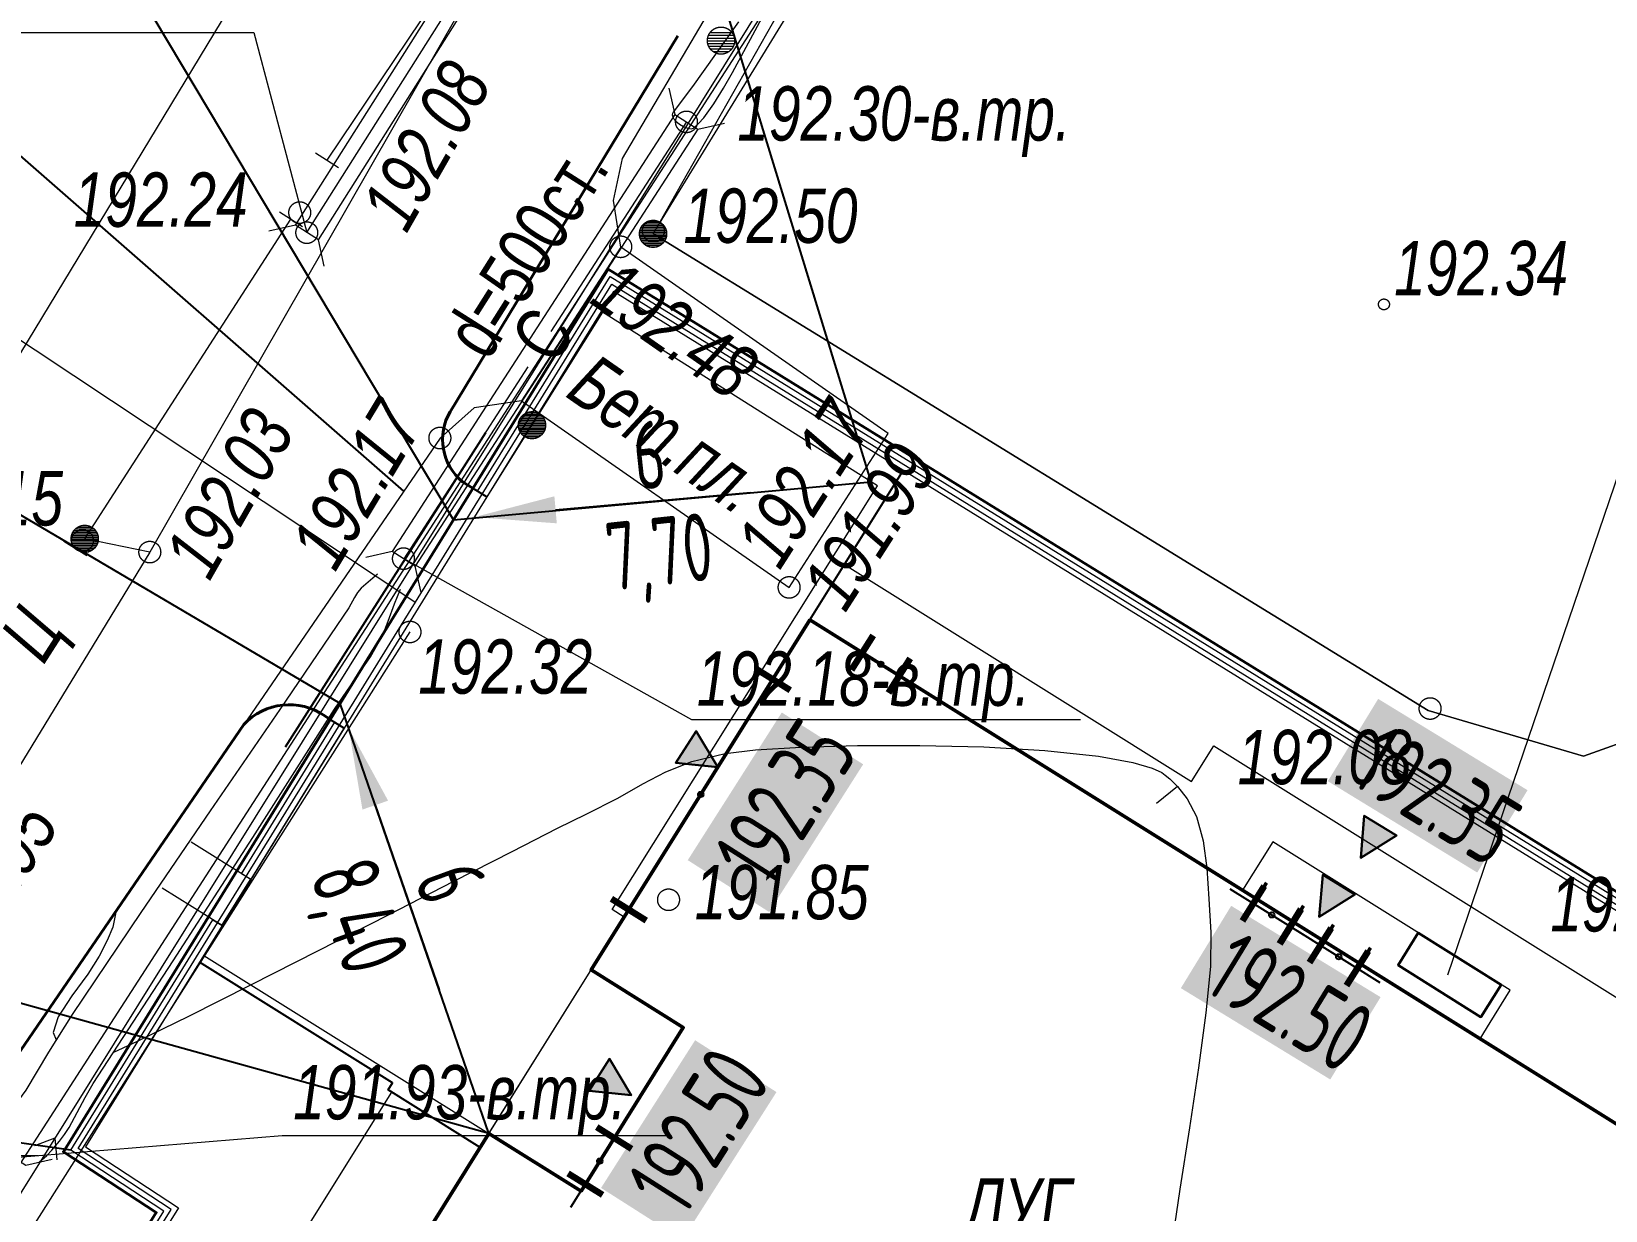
# Model space of a CAD drawing. Header units: millimetres. Extents: x -38151500 to -27467627, y -20617104 to -20349562.
# Drawn here: x -36488416 to -36459438, y -20483831 to -20462126 of the extents above; entities that cross this region are included whole.
import ezdxf
from ezdxf.xclip import XClip

# ---------------------------------------------------------------- set-up
doc = ezdxf.new("R2010")
doc.units = ezdxf.units.MM
doc.header["$MEASUREMENT"] = 0
doc.header["$XCLIPFRAME"] = 0
doc.layers.add('!!! ПОДОСНОВА', color=7, linetype='Continuous')
for name, color, linetype, lineweight in [('Новый_0-Жирная_Ном._пера__7', 7, 'Continuous', 25), ('Новый_0_Ном._пера__7', 7, 'Continuous', 25), ('Новый_Defpoints_Ном._пера__16', 16, 'Continuous', 20), ('Новый_Defpoints_Ном._пера__7', 7, 'Continuous', 25), ('Новый_ГП_БК_15.30_Ном._пера__206', 206, 'Continuous', 25), ('Новый_ГП_Верт_отметки_Ном._пера__1', 1, 'Continuous', 40), ('Новый_ГП_Верт_отметки_Ном._пера__11', 255, 'Continuous', 40), ('Новый_ГП_Верт_отметки_Ном._пера__7', 7, 'Continuous', 25), ('Новый_ГП_Верт_уклон_Ном._пера__7', 7, 'Continuous', 25), ('Новый_ГП_Вспомогат_Ном._пера__7', 7, 'Continuous', 25), ('Новый_ГП_Граница участка_Ном._пера__1', 1, 'Continuous', 40), ('Новый_ГП_Дороги_проезды_Ном._пера__16', 16, 'Continuous', 20), ('Новый_ГП_Здание сооружение_Ном._пера__22', 22, 'Continuous', 50), ('Новый_ГП_Оборудование_Ном._пера__5', 5, 'Continuous', 30), ('Новый_ГП_Ограждение_Ном._пера__152', 152, 'Continuous', 18), ('Новый_ГП_Текст_Ном._пера__250', 7, 'Continuous', 20), ('Новый_ГТ-сооружение_ ограждение_Ном._пера__19', 7, 'Continuous', 90), ('Чертеж_1_Новофедоровское_снт 28_07$0$tp_Дороги_Ном._пера__253', 252, 'Continuous', 18), ('Чертеж_1_Новофедоровское_снт 28_07$0$tp_отметки_новые_Ном._пера__253', 252, 'Continuous', 18), ('Чертеж_1_Новофедоровское_снт 28_07$0$tp_растительность_Ном._пера__253', 252, 'Continuous', 18), ('Чертеж_1_Новофедоровское_снт 28_07$0$tp_трубы под дорогой_Ном._пера__253', 252, 'Continuous', 18), ('Чертеж_1_Новофедоровское_снт 28_07$0$U_ТЕКСТ_БЕЛЫЙ_Ном._пера__253', 252, 'Continuous', 18), ('Чертеж_1_Новый_ГП_Топография_Ном._пера__253', 252, 'Continuous', 18), ('Чертеж_1_Новый_Новофедоровское_снт 28_07$0$tp_Дороги_Ном._пера__253', 252, 'Continuous', 18), ('Чертеж_1_Новый_Новофедоровское_снт 28_07$0$tp_канавы_Ном._пера__253', 252, 'Continuous', 18), ('Чертеж_1_Новый_Новофедоровское_снт 28_07$0$tp_ЛЭП нн_Ном._пера__253', 252, 'Continuous', 18), ('Чертеж_1_Новый_Новофедоровское_снт 28_07$0$tp_ЛЭП нн_Ном._пера__7', 7, 'Continuous', 18), ('Чертеж_1_Новый_Новофедоровское_снт 28_07$0$tp_Ограждения ДЕР_Ном._пера__253', 252, 'Continuous', 18), ('Чертеж_1_Новый_Новофедоровское_снт 28_07$0$tp_Ограждения мет_Ном._пера__253', 252, 'Continuous', 18), ('Чертеж_1_Новый_Новофедоровское_снт 28_07$0$tp_Ограждения рабица_Ном._пера__253', 252, 'Continuous', 18), ('Чертеж_1_Новый_Новофедоровское_снт 28_07$0$tp_Ограждения_Ном._пера__253', 252, 'Continuous', 18), ('Чертеж_1_Новый_Новофедоровское_снт 28_07$0$tp_Ограждения_Ном._пера__7', 7, 'Continuous', 18), ('Чертеж_1_Новый_Новофедоровское_снт 28_07$0$tp_отметки_новые_Ном._пера__253', 252, 'Continuous', 18), ('Чертеж_1_Новый_Новофедоровское_снт 28_07$0$tp_отметки_новые_Ном._пера__7', 7, 'Continuous', 18), ('Чертеж_1_Новый_Новофедоровское_снт 28_07$0$tp_рельеф_Ном._пера__253', 252, 'Continuous', 18), ('Чертеж_1_Новый_Новофедоровское_снт 28_07$0$tp_сооружения_Ном._пера__7', 7, 'Continuous', 18), ('Чертеж_1_Новый_Новофедоровское_снт 28_07$0$tp_трубы под дорогой_Ном._пера__253', 252, 'Continuous', 18), ('Чертеж_1_Новый_Новофедоровское_снт 28_07$0$U_Водосток_Ном._пера__253', 252, 'Continuous', 18), ('Чертеж_1_Новый_Новофедоровское_снт 28_07$0$U_Газопровод_Ном._пера__253', 252, 'Continuous', 18)]:
    doc.layers.add(name, color=color, linetype=linetype, lineweight=lineweight)
for name, color, linetype, lineweight, true_color in [('Новый_ГП_Верт_отметки_Ном._пера__254', 7, 'Continuous', 40, 0xcccccc), ('Новый_ГП_Дороги_проезды_Ном._пера__251', 7, 'Continuous', 40, 0x656565), ('Новый_ГП_Тротуар_Дорожки_Ном._пера__24', 7, 'Continuous', 20, 0x4f1400)]:
    doc.layers.add(name, color=color, linetype=linetype, lineweight=lineweight, true_color=true_color)
doc.styles.add('РЎР“Р•РќР•Р\xa0РР\xa0_РЎРўРР›Р¬_1', font='arial.ttf', dxfattribs={"width": 0.75})
doc.styles.add('РЎР“Р•РќР•Р\xa0РР\xa0_РЎРўРР›Р¬_3', font='arial.ttf', dxfattribs={"width": 0.749999})
doc.styles.add('РЎР“Р•РќР•Р\xa0РР\xa0_РЎРўРР›Р¬_6', font='', dxfattribs={"width": 0.8})
doc.styles.get('РЎР“Р•РќР•Р\xa0РР\xa0_РЎРўРР›Р¬_6').set_extended_font_data('GOST_type_A')

# ---------------------------------------------------------------- blocks, each defined once
blk = doc.blocks.new('Чертеж_2_1', base_point=(1613432, 0))
at = {"layer": 'Чертеж_1_Новый_ГП_Топография_Ном._пера__253', "color": 252, "lineweight": 18, "flags": 128}
for points in [[(-36508768, -20517064), (-36508728, -20517000), (-36498241, -20499900), (-36472071, -20516708), (-36460510, -20500671), (-36450594, -20487867), (-36452348, -20480650), (-36454353, -20473503), (-36459846, -20475465), (-36462701, -20474628), (-36476972, -20465849), (-36467023, -20449640), (-36474632, -20444942), (-36515663, -20512686)], [(-36477798, -20466500), (-36458398, -20478480), (-36455928, -20474480), (-36451488, -20486530), (-36461218, -20500140), (-36460358, -20500700), (-36471718, -20516190), (-36472048, -20516730), (-36472318, -20516560), (-36496798, -20500980), (-36486118, -20483870), (-36487828, -20482750)]]:
    blk.add_lwpolyline(points, close=True, dxfattribs=at)
at = {"layer": 'Чертеж_1_Новый_Новофедоровское_снт 28_07$0$tp_Дороги_Ном._пера__253', "color": 252, "lineweight": 18, "flags": 128}
for points in [[(-36477567, -20466094), (-36477701, -20465239), (-36477535, -20464466), (-36474925, -20460039), (-36462620, -20440842), (-36459557, -20437186), (-36457824, -20435998), (-36455708, -20435528), (-36454696, -20435446), (-36452705, -20435694), (-36450595, -20436711), (-36449795, -20437573)], [(-36475035, -20451967), (-36474202, -20452488), (-36480558, -20461790), (-36486240, -20471714), (-36487436, -20471463)], [(-36479398, -20468926), (-36480266, -20469057), (-36480895, -20469610), (-36489659, -20482398), (-36496476, -20493946), (-36495544, -20495191)], [(-36486240, -20471714), (-36488647, -20475671)]]:
    blk.add_lwpolyline(points, dxfattribs=at)
blk.add_lwpolyline([(-36479398, -20468926), (-36474466, -20472361), (-36472643, -20469524), (-36477567, -20466094)], close=True, dxfattribs=at)
at = {"layer": 'Чертеж_1_Новый_Новофедоровское_снт 28_07$0$tp_канавы_Ном._пера__253', "color": 252, "lineweight": 18, "flags": 128}
for points in [[(-36475398, -20461951), (-36476246, -20463139), (-36476605, -20463609), (-36476618, -20463634), (-36476620, -20463661), (-36476600, -20463719), (-36476553, -20463777), (-36476488, -20463831), (-36476413, -20463876), (-36476339, -20463906), (-36476274, -20463917), (-36476227, -20463904), (-36476135, -20463820), (-36476041, -20463715), (-36475853, -20463457), (-36475674, -20463167), (-36475511, -20462879), (-36474302, -20460634)], [(-36482044, -20472118), (-36482347, -20472372), (-36482417, -20472451), (-36482471, -20472544), (-36482573, -20472736), (-36483844, -20474608), (-36485124, -20476475), (-36486402, -20478344), (-36487666, -20480224), (-36488101, -20480913), (-36488522, -20481614), (-36488706, -20481864), (-36488848, -20482070), (-36489024, -20482368)], [(-36487903, -20482553), (-36487810, -20482430), (-36487725, -20482300), (-36487573, -20482028), (-36487430, -20481753), (-36487279, -20481494), (-36485806, -20479232), (-36484341, -20476963), (-36482836, -20474603), (-36482394, -20473960), (-36482178, -20473636), (-36481983, -20473298), (-36481912, -20473142), (-36481852, -20472983), (-36481735, -20472662), (-36481625, -20472390)], [(-36488277, -20482939), (-36488136, -20482819), (-36488042, -20482718), (-36487903, -20482553)]]:
    blk.add_lwpolyline(points, dxfattribs=at)
at = {"layer": 'Чертеж_1_Новый_Новофедоровское_снт 28_07$0$tp_ЛЭП нн_Ном._пера__253', "color": 252, "lineweight": 18, "flags": 128}
for points in [[(-36510768, -20518699), (-36509656, -20517036), (-36489043, -20484194), (-36464006, -20444066), (-36462797, -20442473)], [(-36487984, -20482497), (-36488358, -20482640)], [(-36487984, -20482497), (-36487948, -20482896)]]:
    blk.add_lwpolyline(points, dxfattribs=at)
at = {"layer": 'Чертеж_1_Новый_Новофедоровское_снт 28_07$0$tp_ЛЭП нн_Ном._пера__7', "color": 7, "lineweight": 18}
blk.add_line((-36489043, -20482819), (-36488293, -20482819), dxfattribs=at)
at = {"layer": 'Чертеж_1_Новый_Новофедоровское_снт 28_07$0$tp_Ограждения ДЕР_Ном._пера__253', "color": 252, "lineweight": 18, "flags": 128}
for points in [[(-36482975, -20464494), (-36480241, -20460426)], [(-36487436, -20471463), (-36483639, -20465581)], [(-36459846, -20475465), (-36454353, -20473503), (-36452347, -20480652), (-36450594, -20487867), (-36460510, -20500671), (-36470268, -20513890), (-36470515, -20514232)]]:
    blk.add_lwpolyline(points, dxfattribs=at)
at = {"layer": 'Чертеж_1_Новый_Новофедоровское_снт 28_07$0$tp_Ограждения мет_Ном._пера__253', "color": 252, "lineweight": 18, "flags": 128}
blk.add_lwpolyline([(-36473735, -20460137), (-36476973, -20465851)], dxfattribs=at)
at = {"layer": 'Чертеж_1_Новый_Новофедоровское_снт 28_07$0$tp_Ограждения рабица_Ном._пера__253', "color": 252, "lineweight": 18, "flags": 128}
for points in [[(-36476973, -20465851), (-36462701, -20474628), (-36459846, -20475465)], [(-36481452, -20473175), (-36494783, -20494203)]]:
    blk.add_lwpolyline(points, dxfattribs=at)
at = {"layer": 'Чертеж_1_Новый_Новофедоровское_снт 28_07$0$tp_Ограждения_Ном._пера__253', "color": 252, "lineweight": 18, "flags": 128}
for points in [[(-36483186, -20464361), (-36482763, -20464627)], [(-36483850, -20465448), (-36483427, -20465714)], [(-36487822, -20471508), (-36487399, -20471774)]]:
    blk.add_lwpolyline(points, dxfattribs=at)
at = {"layer": 'Чертеж_1_Новый_Новофедоровское_снт 28_07$0$tp_Ограждения_Ном._пера__7', "color": 7, "lineweight": 18}
for p, q in [((-36477222, -20465849), (-36476723, -20465849)), ((-36477221, -20465879), (-36476726, -20465879)), ((-36477220, -20465819), (-36476726, -20465819)), ((-36477215, -20465789), (-36476732, -20465789)), ((-36477204, -20465759), (-36476741, -20465759)), ((-36477190, -20465729), (-36476755, -20465729)), ((-36477171, -20465699), (-36476776, -20465699)), ((-36477144, -20465669), (-36476803, -20465669)), ((-36477105, -20465639), (-36476842, -20465639)), ((-36477034, -20465609), (-36476914, -20465609)), ((-36477216, -20465909), (-36476730, -20465909)), ((-36477206, -20465939), (-36476739, -20465939)), ((-36477192, -20465969), (-36476754, -20465969)), ((-36477174, -20465999), (-36476773, -20465999)), ((-36477148, -20466029), (-36476799, -20466029)), ((-36477111, -20466059), (-36476836, -20466059)), ((-36477047, -20466089), (-36476897, -20466089)), ((-36479451, -20469372), (-36478952, -20469372)), ((-36479449, -20469342), (-36478955, -20469342)), ((-36479444, -20469312), (-36478961, -20469312)), ((-36479433, -20469282), (-36478970, -20469282)), ((-36479419, -20469252), (-36478984, -20469252)), ((-36479400, -20469222), (-36479005, -20469222)), ((-36479373, -20469192), (-36479032, -20469192)), ((-36479334, -20469162), (-36479071, -20469162)), ((-36479263, -20469132), (-36479143, -20469132)), ((-36479450, -20469402), (-36478955, -20469402)), ((-36479445, -20469432), (-36478959, -20469432)), ((-36479435, -20469462), (-36478968, -20469462)), ((-36479421, -20469492), (-36478983, -20469492)), ((-36479403, -20469522), (-36479002, -20469522)), ((-36479377, -20469552), (-36479028, -20469552)), ((-36479340, -20469582), (-36479065, -20469582)), ((-36479276, -20469612), (-36479126, -20469612)), ((-36487667, -20471373), (-36487204, -20471373)), ((-36487653, -20471343), (-36487218, -20471343)), ((-36487634, -20471313), (-36487239, -20471313)), ((-36487607, -20471283), (-36487266, -20471283)), ((-36487568, -20471253), (-36487305, -20471253)), ((-36487497, -20471223), (-36487377, -20471223)), ((-36487685, -20471463), (-36487186, -20471463)), ((-36487684, -20471493), (-36487189, -20471493)), ((-36487683, -20471433), (-36487189, -20471433)), ((-36487679, -20471523), (-36487193, -20471523)), ((-36487678, -20471403), (-36487195, -20471403)), ((-36487669, -20471553), (-36487202, -20471553)), ((-36487655, -20471583), (-36487217, -20471583)), ((-36487637, -20471613), (-36487236, -20471613)), ((-36487611, -20471643), (-36487262, -20471643)), ((-36487574, -20471673), (-36487299, -20471673)), ((-36487510, -20471703), (-36487360, -20471703))]:
    blk.add_line(p, q, dxfattribs=at)
for centre in [(-36476973, -20465851), (-36479202, -20469374), (-36487436, -20471465)]:
    blk.add_circle(centre, 250, dxfattribs=at)
at = {"layer": 'Чертеж_1_Новый_Новофедоровское_снт 28_07$0$tp_отметки_новые_Ном._пера__253', "color": 252, "lineweight": 18, "flags": 128}
for points in [[(-36491563, -20462142), (-36484322, -20462142), (-36483346, -20465827)], [(-36469102, -20474800), (-36476262, -20474800), (-36481568, -20471830)], [(-36476641, -20482458), (-36483801, -20482458), (-36488731, -20482860)]]:
    blk.add_lwpolyline(points, dxfattribs=at)
at = {"layer": 'Чертеж_1_Новый_Новофедоровское_снт 28_07$0$tp_отметки_новые_Ном._пера__253', "color": 252, "lineweight": 18}
blk.add_circle((-36463517, -20467150), 100, dxfattribs=at)
at = {"layer": 'Чертеж_1_Новый_Новофедоровское_снт 28_07$0$tp_отметки_новые_Ном._пера__7', "color": 7, "lineweight": 18}
for centre in [(-36476358, -20463790), (-36483478, -20465460), (-36476968, -20465800), (-36483348, -20465830), (-36477568, -20466090), (-36480898, -20469610), (-36487478, -20471500), (-36486238, -20471710), (-36481568, -20471830), (-36474468, -20472360), (-36481448, -20473180), (-36462668, -20474590), (-36476688, -20478110)]:
    blk.add_circle(centre, 200, dxfattribs=at)
at = {"layer": 'Чертеж_1_Новый_Новофедоровское_снт 28_07$0$tp_рельеф_Ном._пера__253', "color": 252, "lineweight": 18, "flags": 128}
for points in [[(-36486901, -20480914), (-36486466, -20480713), (-36485521, -20480251), (-36484381, -20479679), (-36483130, -20479044), (-36481855, -20478391), (-36480639, -20477767), (-36479570, -20477220), (-36478730, -20476794), (-36478207, -20476537), (-36477623, -20476239), (-36477163, -20475978), (-36476738, -20475753), (-36476262, -20475565), (-36475647, -20475415), (-36475085, -20475349), (-36474244, -20475299), (-36473209, -20475271), (-36472061, -20475269), (-36470884, -20475297), (-36469761, -20475361), (-36468775, -20475466), (-36468140, -20475582), (-36467782, -20475689), (-36467609, -20475770), (-36467544, -20475814), (-36467462, -20475883), (-36467316, -20476025), (-36467139, -20476250), (-36466970, -20476576), (-36466843, -20477027), (-36466779, -20477530), (-36466744, -20478091), (-36466705, -20478713), (-36466711, -20479340), (-36466794, -20480193), (-36466931, -20481206), (-36467099, -20482311), (-36467275, -20483439), (-36467437, -20484524)], [(-36467316, -20476025), (-36467706, -20476338)], [(-36486855, -20478306), (-36486855, -20478307), (-36486921, -20478617), (-36487022, -20478857), (-36487169, -20479148), (-36487379, -20479479), (-36487671, -20479880), (-36487923, -20480268), (-36488016, -20480556), (-36487963, -20480689)]]:
    blk.add_lwpolyline(points, dxfattribs=at)
at = {"layer": 'Чертеж_1_Новый_Новофедоровское_снт 28_07$0$tp_сооружения_Ном._пера__7', "color": 7, "lineweight": 18}
for p, q in [((-36475971, -20462296), (-36475472, -20462296)), ((-36475967, -20462246), (-36475477, -20462246)), ((-36475966, -20462346), (-36475477, -20462346)), ((-36475951, -20462196), (-36475492, -20462196)), ((-36475950, -20462396), (-36475494, -20462396)), ((-36475922, -20462146), (-36475521, -20462146)), ((-36475920, -20462446), (-36475523, -20462446)), ((-36475869, -20462496), (-36475574, -20462496))]:
    blk.add_line(p, q, dxfattribs=at)
blk.add_circle((-36475722, -20462294), 250, dxfattribs=at)
at = {"layer": 'Чертеж_1_Новый_Новофедоровское_снт 28_07$0$tp_трубы под дорогой_Ном._пера__253', "color": 252, "lineweight": 18, "flags": 128}
for points in [[(-36483557, -20465693), (-36477605, -20456282)], [(-36483135, -20465961), (-36477183, -20456550)], [(-36476680, -20463168), (-36476570, -20463656), (-36476148, -20463924), (-36475660, -20463814)], [(-36476570, -20463656), (-36481774, -20471700)], [(-36476148, -20463924), (-36481352, -20471968)], [(-36483025, -20466447), (-36483134, -20465959), (-36483557, -20465692), (-36484045, -20465801)], [(-36481242, -20472456), (-36481352, -20471968), (-36481774, -20471700), (-36482262, -20471810)], [(-36489053, -20482238), (-36488943, -20482726), (-36488521, -20482993), (-36488033, -20482884)]]:
    blk.add_lwpolyline(points, dxfattribs=at)
at = {"layer": 'Чертеж_1_Новый_Новофедоровское_снт 28_07$0$U_Водосток_Ном._пера__253', "color": 252, "lineweight": 18, "flags": 128}
for points in [[(-36483346, -20465827), (-36480499, -20461325)], [(-36476358, -20463788), (-36478857, -20467651)], [(-36479276, -20468298), (-36481563, -20471834)]]:
    blk.add_lwpolyline(points, dxfattribs=at)
at = {"layer": 'Чертеж_1_Новый_Новофедоровское_снт 28_07$0$U_Газопровод_Ном._пера__253', "color": 252, "lineweight": 18, "flags": 128}
blk.add_lwpolyline([(-36510086, -20516227), (-36487638, -20481445), (-36467087, -20449601), (-36458970, -20437023), (-36459251, -20437169), (-36456921, -20435962), (-36451690, -20437583)], dxfattribs=at)
at = {"layer": 'Чертеж_1_Новофедоровское_снт 28_07$0$tp_Дороги_Ном._пера__253', "color": 252, "lineweight": 18, "char_height": 1000, "attachment_point": 7, "style": 'РЎР“Р•РќР•Р\xa0РР\xa0_РЎРўРР›Р¬_1'}
for s, insert, rotation in [('\\A1;{\\pql;\\fArial|b0|i1|c204|p0;\\W0.750000;Бет.пл.}', (-36478616, -20468845), 325.1439), ('\\A1;{\\pql;\\fArial|b0|i1|c204|p0;\\W0.750000;Ц}', (-36487951, -20473956), 57.3407)]:
    blk.add_mtext(s, dxfattribs=dict(at, insert=insert, rotation=rotation))
at = {"layer": 'Чертеж_1_Новофедоровское_снт 28_07$0$tp_отметки_новые_Ном._пера__253', "color": 252, "lineweight": 18, "char_height": 1000, "attachment_point": 7, "style": 'РЎР“Р•РќР•Р\xa0РР\xa0_РЎРўРР›Р¬_1'}
for s, insert, rotation in [('\\A1;{\\pql;\\fArial|b0|i1|c204|p0;\\W0.750000;192.08}', (-36481502, -20465868), 60.2066), ('\\A1;{\\pql;\\fArial|b0|i1|c204|p0;\\W0.750000;192.48}', (-36478176, -20467118), 325.1394), ('\\A1;{\\pql;\\fArial|b0|i1|c204|p0;\\W0.750000;192.03}', (-36485128, -20472270), 60.2066), ('\\A1;{\\pql;\\fArial|b0|i1|c204|p0;\\W0.750000;192.17}', (-36482816, -20472102), 59), ('\\A1;{\\pql;\\fArial|b0|i1|c204|p0;\\W0.750000;192.17}', (-36474632, -20472069), 57.276), ('\\A1;{\\pql;\\fArial|b0|i1|c204|p0;\\W0.750000;191.99}', (-36473425, -20472852), 57.276), ('\\A1;{\\pql;\\fArial|b0|i1|c204|p0;\\W0.750000;191.95}', (-36489610, -20479435), 57.1691)]:
    blk.add_mtext(s, dxfattribs=dict(at, insert=insert, rotation=rotation))
for s, insert in [('\\A1;{\\pql;\\fArial|b0|i1|c204|p0;\\W0.750000;192.30-в.тр.}', (-36475422, -20464436)), ('\\A1;{\\pql;\\fArial|b0|i1|c204|p0;\\W0.750000;192.24}', (-36487640, -20465736)), ('\\A1;{\\pql;\\fArial|b0|i1|c204|p0;\\W0.750000;192.50}', (-36476413, -20466031)), ('\\A1;{\\pql;\\fArial|b0|i1|c204|p0;\\W0.750000;192.34}', (-36463331, -20466996)), ('\\A1;{\\pql;\\fArial|b0|i1|c204|p0;\\W0.750000;192.15}', (-36491040, -20471234)), ('\\A1;{\\pql;\\fArial|b0|i1|c204|p0;\\W0.750000;192.32}', (-36481296, -20474331)), ('\\A1;{\\pql;\\fArial|b0|i1|c204|p0;\\W0.750000;192.18-в.тр.}', (-36476168, -20474841)), ('\\A1;{\\pql;\\fArial|b0|i1|c204|p0;\\W0.750000;192.08}', (-36466211, -20475997)), ('\\A1;{\\pql;\\fArial|b0|i1|c204|p0;\\W0.750000;191.85}', (-36476207, -20478483)), ('\\A1;{\\pql;\\fArial|b0|i1|c204|p0;\\W0.750000;192.25}', (-36460455, -20478708)), ('\\A1;{\\pql;\\fArial|b0|i1|c204|p0;\\W0.750000;191.93-в.тр.}', (-36483600, -20482455))]:
    blk.add_mtext(s, dxfattribs=dict(at, insert=insert))
at = {"layer": 'Чертеж_1_Новофедоровское_снт 28_07$0$tp_растительность_Ном._пера__253', "color": 252, "lineweight": 18, "insert": (-36471232, -20484255), "char_height": 1000, "attachment_point": 7, "style": 'РЎР“Р•РќР•Р\xa0РР\xa0_РЎРўРР›Р¬_1'}
blk.add_mtext('\\A1;{\\pql;\\fArial|b0|i1|c204|p0;\\W0.750000;ЛУГ}', dxfattribs=at)
at = {"layer": 'Чертеж_1_Новофедоровское_снт 28_07$0$tp_трубы под дорогой_Ном._пера__253', "color": 252, "lineweight": 18, "insert": (-36480004, -20468221), "char_height": 1000, "attachment_point": 7, "rotation": 57.6886, "style": 'РЎР“Р•РќР•Р\xa0РР\xa0_РЎРўРР›Р¬_3'}
blk.add_mtext('\\A1;{\\pql;\\fArial|b0|i0|c204|p0;\\W0.749999;d=500ст.}', dxfattribs=at)
at = {"layer": 'Чертеж_1_Новофедоровское_снт 28_07$0$U_ТЕКСТ_БЕЛЫЙ_Ном._пера__253', "color": 252, "lineweight": 18, "insert": (-36478773, -20468304), "char_height": 1000, "attachment_point": 7, "rotation": 57.6886, "style": 'РЎР“Р•РќР•Р\xa0РР\xa0_РЎРўРР›Р¬_3'}
blk.add_mtext('\\A1;{\\pql;\\fArial|b0|i0|c204|p0;\\W0.749999;С}', dxfattribs=at)

msp = doc.modelspace()

# ---------------------------------------------------------------- hatches: boundary and pattern name
at = {"layer": 'Новый_ГП_Верт_отметки_Ном._пера__11', "linetype": 'Continuous', "lineweight": 40}
for points in [[(-36464549.93, -20475927.7), (-36461799.78, -20477608.89), (-36460873.26, -20476093.26), (-36463623.41, -20474412.07)], [(-36474835.88, -20478335.4), (-36473104.61, -20475616.49), (-36474603.03, -20474662.38), (-36476334.29, -20477381.28)], [(-36467255.87, -20479737.33), (-36464505.72, -20481418.52), (-36463579.2, -20479902.89), (-36466329.34, -20478221.7)], [(-36476431.89, -20484369.1), (-36474700.63, -20481650.19), (-36476199.04, -20480696.07), (-36477930.31, -20483414.98)]]:
    msp.add_hatch(color=255, dxfattribs=at).paths.add_polyline_path(points)
at = {"layer": 'Новый_ГП_Верт_отметки_Ном._пера__254', "linetype": 'Continuous', "lineweight": 40, "true_color": 0xcccccc}
h = msp.add_hatch(color=254, dxfattribs=at)
h.paths.add_polyline_path([(-36476180.27, -20474972.76), (-36476583.1, -20475605.39), (-36475749.05, -20475691.9)])
h.paths.add_polyline_path([(-36475781.77, -20475671.07), (-36476553.39, -20475591.03), (-36476180.71, -20475005.75)], flags=0)
h = msp.add_hatch(color=254, dxfattribs=at)
h.paths.add_polyline_path([(-36463894.79, -20476538.3), (-36463966.02, -20477373.8), (-36463254.89, -20476929.48)])
h.paths.add_polyline_path([(-36463945.79, -20477340.7), (-36463879.89, -20476567.74), (-36463287.88, -20476929.64)], flags=0)
h = msp.add_hatch(color=254, dxfattribs=at)
h.paths.add_polyline_path([(-36464658.12, -20477622.67), (-36464729.35, -20478458.17), (-36464018.22, -20478013.85)])
h.paths.add_polyline_path([(-36464709.12, -20478425.07), (-36464643.23, -20477652.11), (-36464051.21, -20478014.01)], flags=0)
h = msp.add_hatch(color=254, dxfattribs=at)
h.paths.add_polyline_path([(-36477776.28, -20481006.45), (-36478179.11, -20481639.09), (-36477345.06, -20481725.6)])
h.paths.add_polyline_path([(-36477377.78, -20481704.77), (-36478149.41, -20481624.73), (-36477776.73, -20481039.44)], flags=0)
at = {"layer": 'Новый_ГП_Верт_отметки_Ном._пера__7', "linetype": 'Continuous', "lineweight": 25}
for points in [[(-36475781.77, -20475671.07), (-36476180.71, -20475005.75), (-36476553.39, -20475591.03)], [(-36463945.79, -20477340.7), (-36463287.88, -20476929.64), (-36463879.89, -20476567.74)], [(-36464709.12, -20478425.07), (-36464051.21, -20478014.01), (-36464643.23, -20477652.11)], [(-36477377.78, -20481704.77), (-36477776.73, -20481039.44), (-36478149.41, -20481624.73)]]:
    msp.add_hatch(color=7, dxfattribs=at).paths.add_polyline_path(points)
at = {"layer": 'Новый_ГП_Верт_уклон_Ном._пера__7', "linetype": 'Continuous', "lineweight": 25}
for points in [[(-36478789.65, -20470682.48), (-36480261.36, -20471065.32), (-36478745.04, -20471180.49)], [(-36481850.83, -20476286.19), (-36482577.36, -20474950.28), (-36482323.37, -20476449.61)]]:
    msp.add_hatch(color=7, dxfattribs=at).paths.add_polyline_path(points)

# ---------------------------------------------------------------- linework, layer by layer
at = {"layer": 'Новый_0-Жирная_Ном._пера__7', "color": 7, "lineweight": 25}
msp.add_line((-36483740.65, -20475291.9), (-36480053.76, -20469507.5), dxfattribs=at)
at = {"layer": 'Новый_0_Ном._пера__7', "color": 7, "lineweight": 25}
for p, q in [((-36480288.19, -20470534.66), (-36480032.91, -20470692.24)), ((-36482915.35, -20474791.02), (-36482660.06, -20474948.59))]:
    msp.add_line(p, q, dxfattribs=at)
at = {"layer": 'Новый_Defpoints_Ном._пера__16', "color": 16, "lineweight": 20}
msp.add_lwpolyline([(-36464877.49, -20498226.87), (-36464919.84, -20498200.09), (-36465873.63, -20499726.47), (-36469791.7, -20497278.35), (-36469129.03, -20496218.51), (-36472419.86, -20494162.42), (-36473188.45, -20495392.47), (-36479243.3, -20491608.97), (-36478474.91, -20490378.81), (-36483095.58, -20487470.61), (-36482071.9, -20485831.75), (-36482114.16, -20485805.01), (-36474085.54, -20472957.63), (-36457718.7, -20483184.77), (-36459334.52, -20485770.62), (-36457725.02, -20486777.3)], close=True, dxfattribs=at)
at = {"layer": 'Новый_Defpoints_Ном._пера__7', "color": 7, "lineweight": 25}
for points in [[(-36472016.98, -20474250.54), (-36473543.61, -20473296.95)], [(-36477683.23, -20478715.43), (-36474504.44, -20473626.71)], [(-36464819.17, -20478866.15), (-36466345.8, -20477912.56)], [(-36463585.25, -20479637.19), (-36465111.89, -20478683.59)], [(-36478483.94, -20483769.76), (-36477424.38, -20482073.51)]]:
    msp.add_lwpolyline(points, dxfattribs=at)
for centre in [(-36472780.3, -20473773.74), (-36476093.84, -20476171.07), (-36465582.48, -20478389.36), (-36464348.57, -20479160.39), (-36477954.16, -20482921.63)]:
    msp.add_circle(centre, 50, dxfattribs=at)
at = {"layer": 'Новый_ГП_БК_15.30_Ном._пера__206', "color": 206, "lineweight": 25}
msp.add_line((-36474086.03, -20472957.33), (-36472367.73, -20470205.9), dxfattribs=at)
for points in [[(-36482915.35, -20474791.02), (-36480288.19, -20470534.66)], [(-36484905.3, -20478586.19), (-36484380.62, -20477736.14)], [(-36480153.84, -20482667.86), (-36481850.08, -20481607.93), (-36481770.32, -20481480.46), (-36485321.66, -20479260.77)]]:
    msp.add_lwpolyline(points, dxfattribs=at)
at = {"layer": 'Новый_ГП_Верт_отметки_Ном._пера__7', "color": 7, "lineweight": 25}
for p, q in [((-36472957.41, -20470414.13), (-36485547.33, -20429414.87)), ((-36480646.09, -20471114.52), (-36501801.63, -20435685.19)), ((-36481563.48, -20470585.6), (-36514051.83, -20442181.17)), ((-36482734.1, -20474497.38), (-36513065.92, -20456642.69)), ((-36479994.63, -20482413.06), (-36514799.78, -20472742.04)), ((-36487691.65, -20482719.68), (-36514343.64, -20478883.58))]:
    msp.add_line(p, q, dxfattribs=at)
for points in [[(-36476553.39, -20475591.03), (-36475781.77, -20475671.07), (-36476180.71, -20475005.75)], [(-36463879.89, -20476567.74), (-36463945.79, -20477340.7), (-36463287.88, -20476929.64)], [(-36464643.23, -20477652.11), (-36464709.12, -20478425.07), (-36464051.21, -20478014.01)], [(-36478149.41, -20481624.73), (-36477377.78, -20481704.77), (-36477776.73, -20481039.44)]]:
    msp.add_lwpolyline(points, close=True, dxfattribs=at)
at = {"layer": 'Новый_ГП_Верт_отметки_Ном._пера__7', "color": 7, "lineweight": 25, "flags": 128}
for points in [[(-36476180.71, -20475005.75), (-36475781.77, -20475671.07), (-36476553.39, -20475591.03)], [(-36463287.88, -20476929.64), (-36463945.79, -20477340.7), (-36463879.89, -20476567.74)], [(-36464051.21, -20478014.01), (-36464709.12, -20478425.07), (-36464643.23, -20477652.11)], [(-36477776.73, -20481039.44), (-36477377.78, -20481704.77), (-36478149.41, -20481624.73)]]:
    msp.add_lwpolyline(points, close=True, dxfattribs=at)
at = {"layer": 'Новый_ГП_Верт_уклон_Ном._пера__7', "color": 7, "lineweight": 25, "flags": 128}
for points in [[(-36478767.34, -20470931.49), (-36475180.83, -20470610.21)], [(-36482087.1, -20476367.9), (-36480910.21, -20479771.02)]]:
    msp.add_lwpolyline(points, dxfattribs=at)
at = {"layer": 'Новый_ГП_Вспомогат_Ном._пера__7', "color": 7, "lineweight": 25}
for p, q in [((-36480646.09, -20471114.52), (-36472957.41, -20470414.13)), ((-36479994.64, -20482413.06), (-36482734.1, -20474497.38))]:
    msp.add_line(p, q, dxfattribs=at)
at = {"layer": 'Новый_ГП_Граница участка_Ном._пера__1', "color": 1, "lineweight": 40}
msp.add_lwpolyline([(-36477797.87, -20466500), (-36458397.87, -20478480), (-36455927.87, -20474480), (-36451487.87, -20486530), (-36461217.87, -20500140), (-36460357.87, -20500700), (-36471717.87, -20516190), (-36472047.87, -20516730), (-36472317.87, -20516560), (-36496797.87, -20500980), (-36486117.87, -20483870), (-36487827.87, -20482750)], close=True, dxfattribs=at)
at = {"layer": 'Новый_ГП_Дороги_проезды_Ном._пера__16', "color": 16, "lineweight": 20}
msp.add_lwpolyline([(-36482669.74, -20474964.28), (-36485242.88, -20479133.13), (-36479994.63, -20482413.06), (-36477505.32, -20478429.29), (-36477725.71, -20478291.36), (-36472839.43, -20470488.5), (-36477904.12, -20467295.73), (-36480034.38, -20470694.63), (-36480033.4, -20470693.03), (-36482660.06, -20474948.59)], close=True, dxfattribs=at)
at = {"layer": 'Новый_ГП_Дороги_проезды_Ном._пера__251', "color": 251, "lineweight": 40, "true_color": 0x656565}
for points in [[(-36476519.32, -20462208.36), (-36480705.99, -20469125.47, 0.37219081), (-36480481.39, -20470413.66), (-36480288.19, -20470534.66)], [(-36482915.35, -20474791.02), (-36483017.86, -20474726.36, 0.37219081), (-36484507.31, -20474881.1), (-36489630.41, -20482356.47), (-36496376.43, -20493777.64, 0.27174644), (-36495521.31, -20496721.8), (-36494523.31, -20497336.01), (-36494271.83, -20497499.7), (-36495595.52, -20499620.31), (-36495765.13, -20499514.33), (-36496749.8, -20498959.93, 0.38024235), (-36500396.09, -20500138.85), (-36510235.44, -20516132.17)]]:
    msp.add_lwpolyline(points, format="xyb", dxfattribs=at)
at = {"layer": 'Новый_ГП_Здание сооружение_Ном._пера__22', "color": 22, "lineweight": 50}
for p, q in [((-36465837.5, -20478052.16), (-36465678.53, -20477797.74)), ((-36465159.06, -20478476.09), (-36465000.09, -20478221.68)), ((-36464603.59, -20478823.19), (-36464444.62, -20478568.78)), ((-36463925.15, -20479247.13), (-36463766.18, -20478992.71))]:
    msp.add_line(p, q, dxfattribs=at)
msp.add_lwpolyline([(-36457718.7, -20483184.77), (-36468064.89, -20476719.76), (-36474086.03, -20472957.33), (-36478112.57, -20479403.02), (-36476417.32, -20480462.33), (-36478298.54, -20483472.9), (-36479994.63, -20482413.06), (-36482114.31, -20485805.26)], dxfattribs=at)
at = {"layer": 'Новый_ГП_Оборудование_Ном._пера__5', "color": 5, "lineweight": 30}
msp.add_lwpolyline([(-36462884.62, -20478718.61), (-36461360.27, -20479675.89), (-36461732.55, -20480268.69), (-36463256.89, -20479311.41)], close=True, dxfattribs=at)
at = {"layer": 'Новый_ГП_Ограждение_Ном._пера__152', "color": 152, "lineweight": 18}
for p, q in [((-36484380.62, -20477736.14), (-36485479.39, -20477048.88)), ((-36484905.3, -20478586.19), (-36486009.31, -20477896.93))]:
    msp.add_line(p, q, dxfattribs=at)
for points in [[(-36495595.52, -20499620.31), (-36496385.92, -20500886.58), (-36472145.35, -20516314.19), (-36471967.27, -20516022.78), (-36460787.35, -20500778.34), (-36461644.15, -20500220.42), (-36451824.28, -20486484.71), (-36455996.34, -20475161.87), (-36458300.24, -20478892.88), (-36477700.19, -20466912.91), (-36480034.38, -20470694.63), (-36480203.59, -20470587.99), (-36477765.31, -20466637.64), (-36458365.33, -20478617.63), (-36455950.7, -20474707.29), (-36451600.01, -20486514.9), (-36461359.97, -20500166.81), (-36460501.03, -20500726.11), (-36471801, -20516134.26), (-36472080.91, -20516592.28), (-36496660.55, -20500948.86), (-36495765.13, -20499514.33), (-36495595.65, -20499620.23)], [(-36494271.78, -20497499.61), (-36494441.44, -20497393.7), (-36485981.24, -20483839.95), (-36487691.65, -20482719.68), (-36485074.95, -20478480.27), (-36484905.3, -20478586.19), (-36487419.19, -20482659.05), (-36485707.96, -20483779.86), (-36494271.83, -20497499.7)]]:
    msp.add_lwpolyline(points, dxfattribs=at)
for points in [[(-36477732.75, -20466775.27), (-36458332.79, -20478755.25), (-36455973.52, -20474934.58), (-36451712.14, -20486499.81), (-36461502.06, -20500193.61), (-36460644.19, -20500752.22), (-36471884.14, -20516078.52), (-36472113.13, -20516453.24), (-36496523.23, -20500917.72), (-36485844.6, -20483809.91), (-36487555.42, -20482689.37)], [(-36484550.42, -20477629.94), (-36482829.74, -20474842.71), (-36482660.57, -20474949.42), (-36484380.62, -20477736.14)]]:
    msp.add_lwpolyline(points, close=True, dxfattribs=at)
at = {"layer": 'Новый_ГП_Текст_Ном._пера__250', "color": 7, "lineweight": 20}
for p, q in [((-36481356.38, -20472632.9), (-36514802.84, -20450453.92)), ((-36462341.5, -20479491.39), (-36456752.34, -20463078.08))]:
    msp.add_line(p, q, dxfattribs=at)
at = {"layer": 'Новый_ГП_Тротуар_Дорожки_Ном._пера__24', "color": 28, "lineweight": 20, "true_color": 0x4f1400}
for points in [[(-36457718.7, -20483184.77), (-36461746.94, -20480668.02), (-36461560.45, -20480369.09), (-36461190.53, -20479777.21), (-36465562.2, -20477045.47), (-36466118.62, -20477935.92), (-36467683.27, -20476958.22), (-36467937.61, -20476799.33), (-36467937.59, -20476799.3), (-36473449.95, -20473354.8), (-36473449.93, -20473354.76), (-36473704.36, -20473195.82), (-36474086.03, -20472957.33), (-36473448.83, -20471937.59), (-36467060.28, -20475932.93), (-36466649.86, -20475276.08), (-36458372.99, -20480449.96)], [(-36486286.51, -20488858.95), (-36481782.23, -20481650.32), (-36480153.85, -20482667.86), (-36482114.31, -20485805.26)]]:
    msp.add_lwpolyline(points, dxfattribs=at)
at = {"layer": 'Новый_ГТ-сооружение_ ограждение_Ном._пера__19', "color": 7, "lineweight": 90}
for p, q in [((-36472920.88, -20473243.79), (-36473318.24, -20473879.88)), ((-36472242.36, -20473667.61), (-36472639.7, -20474303.71)), ((-36474451.29, -20474249.44), (-36475087.37, -20473852.08)), ((-36465723.07, -20477859.4), (-36466120.42, -20478495.49)), ((-36477100.3, -20478490.05), (-36477736.4, -20478092.71)), ((-36465044.54, -20478283.22), (-36465441.88, -20478919.32)), ((-36464489.16, -20478630.43), (-36464886.51, -20479266.52)), ((-36463810.63, -20479054.25), (-36464207.97, -20479690.35)), ((-36477371.23, -20482696.24), (-36478007.31, -20482298.88)), ((-36477901.01, -20483544.38), (-36478537.11, -20483147.04))]:
    msp.add_line(p, q, dxfattribs=at)

# ---------------------------------------------------------------- block references
at = {"layer": '!!! ПОДОСНОВА', "color": 252, "lineweight": 40}
ref = msp.add_blockref('Чертеж_2_1', (1613432.13, 0), dxfattribs=at)
XClip(ref).set_block_clipping_path([(-36543341.8035061434, -20418838.4532491304), (-36543341.8035061434, -20510095.8116091713), (-36520761.2338567674, -20510095.8116091713), (-36515368.0961724296, -20521215.6831232607), (-36430002.2325427011, -20521215.6831232607), (-36430002.2325427011, -20418721.7424019799)])

# ---------------------------------------------------------------- texts
at = {"layer": 'Новый_ГП_Верт_отметки_Ном._пера__1', "color": 1, "lineweight": 40, "char_height": 1300, "attachment_point": 4, "style": 'РЎР“Р•РќР•Р\xa0РР\xa0_РЎРўРР›Р¬_6'}
for s, insert, rotation in [('\\A1;{\\pql;\\fGOST_type_A|b0|i0|c0|p0;\\W0.800000;192.35}', (-36475354.97, -20477608.21), 57.513081), ('\\A1;{\\pql;\\fGOST_type_A|b0|i0|c0|p0;\\W0.800000;192.35}', (-36463832.36, -20475395.38), 328.562164), ('\\A1;{\\pql;\\fGOST_type_A|b0|i0|c0|p0;\\W0.800000;192.50}', (-36466538.3, -20479205.01), 328.562164), ('\\A1;{\\pql;\\fGOST_type_A|b0|i0|c0|p0;\\W0.800000;192.50}', (-36476950.98, -20483641.9), 57.513081)]:
    msp.add_mtext(s, dxfattribs=dict(at, insert=insert, rotation=rotation))
at = {"layer": 'Новый_ГП_Верт_уклон_Ном._пера__7', "color": 7, "lineweight": 25, "char_height": 1250, "attachment_point": 2, "style": 'РЎР“Р•РќР•Р\xa0РР\xa0_РЎРўРР›Р¬_6'}
for s, insert, rotation in [('\\A1;{\\pqc;\\fGOST_type_A|b0|i0|c0|p0;\\W0.800000;6}', (-36477115.52, -20469301.42), 6.117544), ('\\A1;{\\pqc;\\fGOST_type_A|b0|i0|c0|p0;\\W0.800000;7,70}', (-36476925.23, -20471076.86), 6.117544), ('\\A1;{\\pqc;\\fGOST_type_A|b0|i0|c0|p0;\\W0.800000;8,40}', (-36481783.85, -20478190.69), 290.075591), ('\\A1;{\\pqc;\\fGOST_type_A|b0|i0|c0|p0;\\W0.800000;6}', (-36480106.73, -20477577.76), 290.075591)]:
    msp.add_mtext(s, dxfattribs=dict(at, insert=insert, rotation=rotation))

doc.saveas('drawing.dxf')
